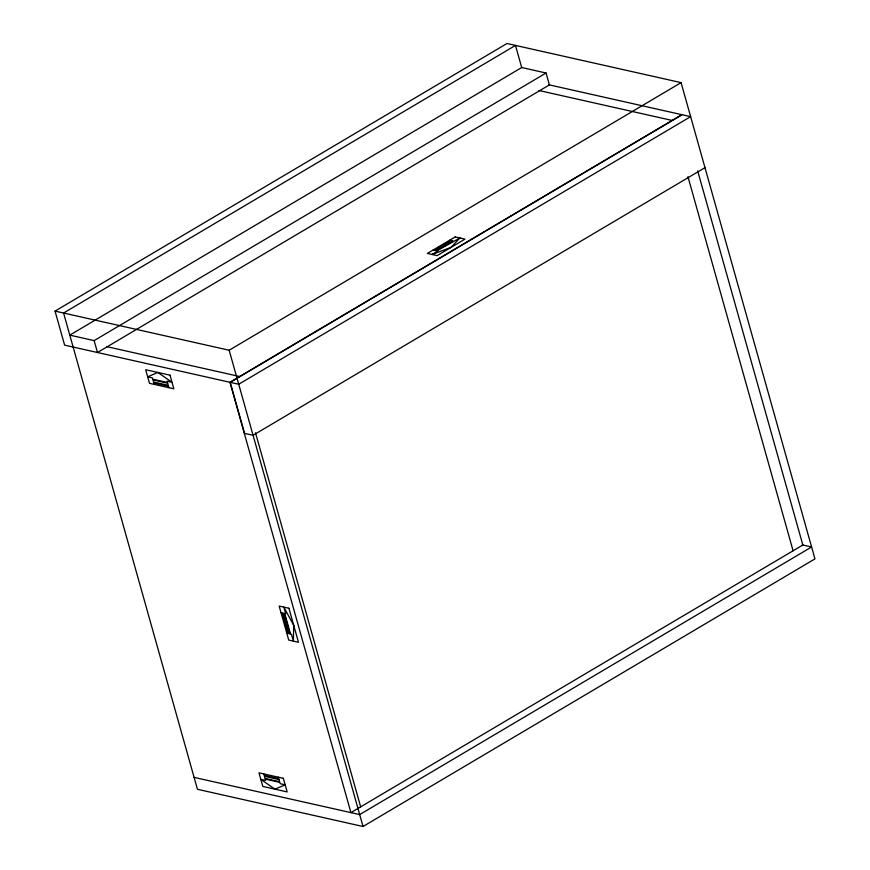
<?xml version="1.0" encoding="UTF-8"?>
<svg xmlns="http://www.w3.org/2000/svg" width="870" height="870" viewBox="0 0 870 870"><rect width="100%" height="100%" fill="white"/><g stroke="black" fill="none" stroke-linecap="round" stroke-linejoin="round"><path stroke-width="1.3" d="M548.774 84.76L681.873 114.677L229.952 382.289L64.608 345.129L55.049 311.112L506.971 43.5L681.079 82.628L814.951 558.888L363.029 826.5L197.446 789.286L63.575 313.026L515.486 45.414L521.739 67.653M94.145 340.605L546.055 73.004L549.405 84.901L97.483 352.513L94.145 340.605L69.785 335.135L521.706 67.523L546.055 73.004M55.049 311.112L229.158 350.229L681.079 82.628M230.202 382.343L682.113 114.731L690.639 116.645L238.717 384.257L230.202 382.343L244.546 433.369L253.061 435.283L704.983 167.671M539.03 90.534L672.129 120.441M449.779 240.174L450.856 240.414L434.119 250.332L433.042 250.092M106.597 346.608L239.696 376.514M802.325 544.903L811.601 546.98L359.68 814.592L194.097 777.378M281.043 612.719L282.119 612.958L287.872 633.425L286.796 633.186M697.686 170.922L802.836 545.011L350.914 812.623L229.952 382.289M687.942 176.686L793.092 550.786M255.508 432.76L360.658 806.86M229.158 350.229L363.029 826.5M168.9 387.683L168.475 386.182L153.827 382.887L154.251 384.388M278.389 777.204L278.802 778.704L264.154 775.42L263.74 773.908M293.69 625.28L293.397 641.146L291.45 634.23L290.493 634.012L284.74 613.557L285.697 613.763L283.827 607.119L293.69 625.28M459.871 237.999L451.041 247.384L432.042 254.486L437.697 251.136L436.74 250.919L459.871 237.999M455.217 236.955L427.387 253.431L437.131 255.628L464.961 239.141L455.217 236.955M451.476 240.555L434.739 250.473L436.283 250.81L453.02 240.903L451.476 240.555M157.84 372.447L147.661 376.819L152.413 377.885L152.794 379.222L167.442 382.517L167.062 381.18L172.01 382.289L157.84 372.447M285.153 784.816L274.974 789.188L260.804 779.346L265.567 780.412L265.187 779.074L279.835 782.369L280.216 783.707L285.153 784.816M170.02 375.187L145.671 369.717L149.488 383.322L173.837 388.792L170.02 375.187M167.627 383.17L152.979 379.875L153.577 382.028L168.225 385.312L167.627 383.17M288.916 608.26L279.172 606.075L288.731 640.092L298.475 642.288L288.916 608.26M284.272 613.448L282.739 613.1L288.492 633.567L290.025 633.915L284.272 613.448M283.326 778.313L258.977 772.843L262.805 786.447L287.154 791.918L283.326 778.313M279.053 779.563L264.404 776.279L265.002 778.432L279.651 781.717L279.053 779.563"/></g></svg>
